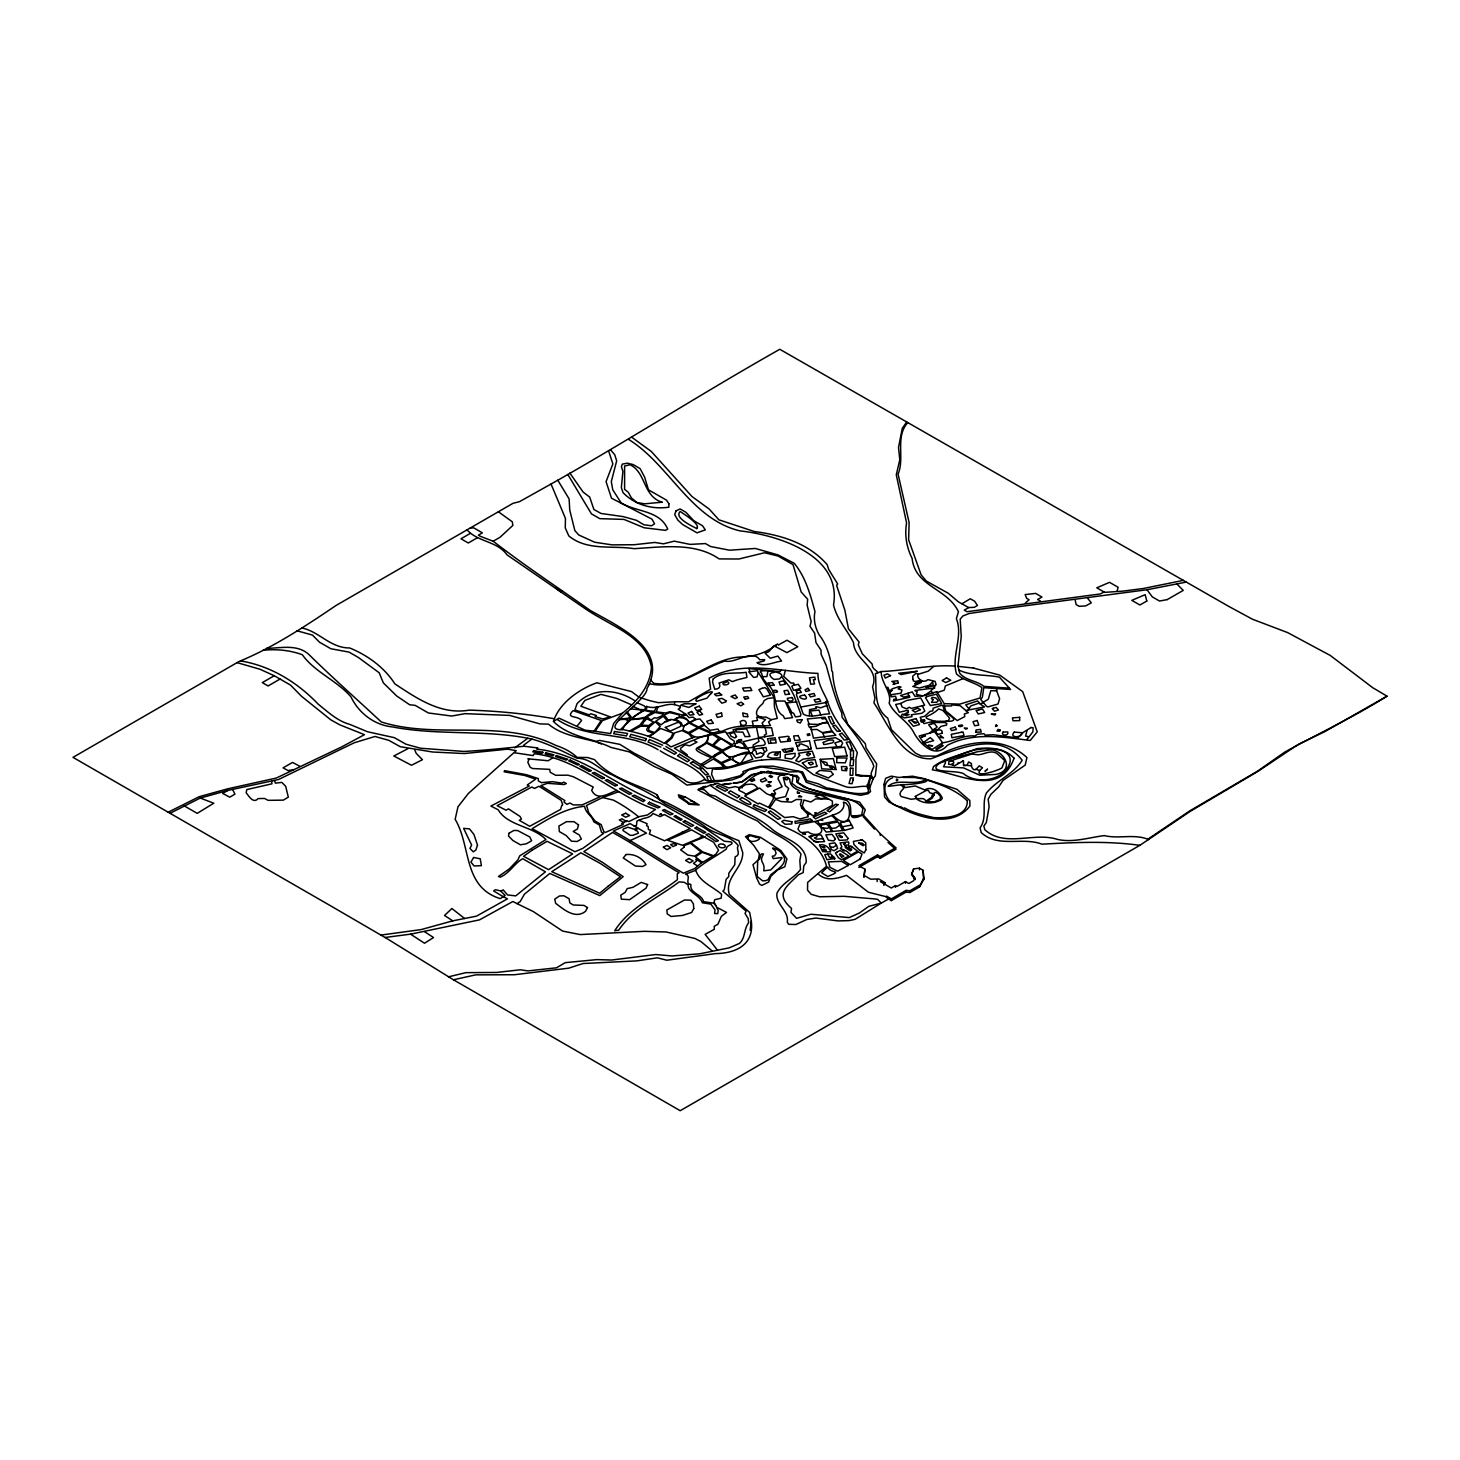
<?xml version="1.0" encoding="UTF-8"?>
<svg xmlns="http://www.w3.org/2000/svg" width="1460" height="1460" viewBox="0 0 1460 1460"><rect width="100%" height="100%" fill="white"/><g stroke="black" fill="none" stroke-linecap="round" stroke-linejoin="round"><path stroke-width="1.5" d="M557.811 480.23C632.472 437.763 704.943 391.554 779.786 349.287L1228.955 606.502L1252.424 619.204L1287.647 632.6L1330.224 655.43L1372.802 687.751L1387 696.164L1324.384 731.861L1298.36 744.363L1257.845 771.428L1190.338 811.286L1139.84 845.34L680.214 1110.713L453.44 979.769L387.466 938.908L330.288 905.638L73 757.357L238.947 661.544C273.276 647.437 305.176 626.322 336.019 605.498L513.008 503.317L519.541 501.656L557.811 480.23L569.108 498.937L569.747 510.124L574.857 530.619L578.817 535.017L594.676 542.226L612.087 544.872L634.151 544.726L654.755 542.445L663.515 543.832L674.319 541.149L690.124 544.398L705.472 543.576L710.545 546.514L729.489 550.201L755.313 548.467L777.906 554.855L794.258 563.305C805.555 577.029 810.355 594.676 814.972 611.594C813.275 619.679 815.191 627.928 819.297 635.009C826.889 644.736 831.142 658.57 831.707 670.633L832.62 672.02C833.332 690.507 841.471 707.333 847.822 724.452L865.36 743.724L866.017 747.83L876.675 763.909L875.325 775.862L873.189 778.746L871.054 778.216L871.091 775.99M846.709 769.164L846.672 770.734L841.945 770.405L841.416 766.573L846.672 766.646C848.57 770.497 841.982 768.544 846.581 768.544M785.206 755.386L785.097 758.178L791.794 758.999L794.933 756.317L795.171 753.305L785.243 754.601M973.364 668.023L999.808 675.14L1022.693 691.657L1037.239 731.843L1030.194 740.494C1003.257 737.008 972.853 731.825 947.266 745.348C935.385 759.474 919.745 744.308 913.339 731.697C907.353 720.692 894.633 714.925 889.158 703.264C892.279 692.405 880.727 682.587 881.256 671.527M652.602 800.262L660.23 802.982L704.085 827.674L724.251 841.197L731.314 841.964C734.763 844.774 725.784 844.938 726.35 849.063C716.385 856.089 705.034 861.838 695.69 869.996C699.103 881.676 713.009 886.694 721.642 894.341L721.167 898.192L714.798 899.67L714.031 902.043L718.156 910.492L717.754 913.65L714.579 913.504L715.053 909.927L710.892 904.123L702.442 902.791C699.833 895.966 692.168 894.031 688.536 887.881L687.97 884.705L684.284 882.314L679.119 881.877C658.77 897.407 633.311 908.412 618.675 930.221L614.697 930.768C629.424 907.518 656.161 896.075 677.385 879.741L677.276 873.755L679.101 872.715C656.452 859.392 635.428 845.03 612.506 832.437L583.872 851.582L602.652 862.44L623.201 876.639L599.768 895.582L549.818 873.445L524.377 894.232L520.198 901.568L517.059 903.63L512.861 901.514L479.5 919.873L410.588 934.163L424.495 943.233L433.547 937.557L424.385 931.571M774.402 672.385C767.431 672.768 769.675 676.746 774.092 679.429L779.53 678.918L781.556 676.637C785.224 670.815 753.615 668.698 761.518 673.06L763.051 678.626L766.628 683.317A34.054 8.979 78.9 0 0 767.175 684.101C778.472 691.766 772.486 710.272 783.327 715.82L784.622 718.594L792.543 717.645L784.969 701.074L776.483 701.019M711.786 733.632L698.774 728.102L689.777 733.303C697.606 742.957 711.64 731.077 722.08 731.296C737.555 723.558 754.072 726.551 770.478 725.547L768.544 721.988L771.3 719.67L777.267 718.43L774.402 706.914L774.202 697.679L767.705 698.482L764.146 700.581L762.813 703.556C759.674 706.092 754.656 711.111 757.138 715.546L758.16 716.221L756.663 717.499L757.576 720.437L752.302 721.149L753.323 725.967M950.351 761.262L953.325 761.207L953.763 762.996L951.646 764.219L954.402 765.807L963.527 760.769L963.454 765.642L966.94 765.368L968.637 761.938L971.447 763.562C970.608 766.792 973.82 772.449 976.868 768.453L979.24 765.861L982.471 767.777C969.349 779.585 997.654 770.935 1001.943 767.887L1004.772 760.623L998.111 754.473C992.034 748.925 984.989 754.236 978.236 754.802L971.721 754.072L948.963 761.335L948.635 764.31L952.668 764.803M750.148 930.312L751.298 920.913L749.655 912.445L729.288 894.305C724.342 877.734 742.903 868.645 742.757 852.713L738.888 840.65C710.637 830.229 686.966 810.902 659.354 799.368L656.945 794.66C635.994 783.545 610.517 778.436 594.585 759.656L587.632 757.521L577.029 757.357A57.195 33.014 0 0 0 555.913 745.458C501.273 718.156 437.909 739.818 381.261 721.933C356.915 699.303 331.949 677.239 308.279 653.916C296.49 643.988 280.557 648.185 266.578 648.368M751.298 920.913C754.364 944.766 736.114 953.271 715.473 953.617L666.837 960.224L657.402 957.815L636.834 960.881L583.014 963.527L568.652 968.181L514.413 974.733L475.723 974.86L453.44 979.769M932.995 692.77L936.809 691.639L944.218 703.665L959.786 704.121L980.025 697.971L981.923 687.569C973.948 682.021 963.947 680.78 956.537 674.027C951.008 655.868 963.454 637.016 956.391 618.639L958.453 611.703C947.193 588.052 915.274 586.902 912.098 558.395C906.514 547.135 904.525 535.309 906.569 522.881L896.276 474.792L899.798 459.772L898.502 447.508L902.28 428.327L906.697 421.958M867.66 784.878L870.415 776.173L855.815 775.315L855.962 758.798L857.33 752.812C848.388 734.672 833.039 720.51 827.309 700.544C823.312 691.912 817.563 683.371 817.965 673.389C782.104 672.184 742.739 659.373 709.159 678.225L710.637 689.211L688.627 701.822L674.83 701.731L674.374 704.578C664.847 702.935 656.124 710.308 646.379 706.257L646.908 707.863L645.32 709.889L648.988 710.856L654.463 711.275L656.27 707.114M818.202 795.171L815.173 796.302L820.903 798.62L826.323 797.726L832.364 801.029L832.437 805.263L813.019 815.866L810.081 813.567L807.417 815.1L808.238 816.76L799.97 818.969L793.145 816.688L784.567 817.545L774.074 809.898L759.346 803.055L758.178 803.931L744.819 796.065C748.25 793.255 740.603 791.776 738.851 790.115L738.796 787.633L735.329 786.611L728.759 787.98L717.918 783.418L710.18 785.316C731.898 801.759 760.076 808.165 780.571 825.484C799.879 832.82 821.031 844.665 826.542 866.291L807.654 882.406L807.526 890.125L811.231 894.36L819.553 896.769L844.172 896.312L874.339 898.904L877.588 899.342L881.311 903.065L888.592 899.031L891.33 900.601L905.966 892.151L909.945 892.462L919.453 886.968L923.797 879.413L923.067 870.251L919.435 868.171L913.668 868.864L911.569 874.522L915.219 879.614L911.569 872.806M898.21 682.897L897.754 680.761L891.859 681.437L895.163 683.207L893.064 684.43L898.192 682.915M864.94 869.211L863.955 877.04L864.94 869.211L858.863 865.707L877.496 854.939L880.27 856.545L895.692 847.639L880.27 833.751L863.115 814.808C842.858 824.061 856.162 807.654 846.8 800.409L806.066 790.517L796.649 786.958L791.922 783.272L793.163 775.899C785.973 771.738 775.99 774.512 767.96 771.099L764.784 772.559L784.622 774.786L779.895 775.479L778.362 777.103L778.034 778.819L782.14 786.721L773.599 790.681L775.552 793.309L773.8 796.138L775.461 798.766L785.571 796.594L788.674 788.418L785.316 785.608L783.272 777.523L787.433 777.195L789.75 779.074C789.696 794.788 817.91 791.94 826.25 797.671M797.288 746.48L795.554 742.684L809.534 740.786L811.176 749.089L798.145 750.604L797.288 746.48L799.459 745.622L799.149 744.107L801.449 743.98L807.873 746.553L809.004 749.673M649.353 736.734L660.668 728.504L673.096 733.084L670.998 737.537L664.19 743.341C651.744 736.059 637.327 732.847 623.383 729.635C595.005 731.351 647.674 700.636 646.962 688.627C669.556 648.277 618.237 626.577 589.931 610.207C557.611 587.34 524.505 565.513 493.206 541.222L499.995 537.298L512.88 525.399L512.259 521.767L498.371 511.767M726.733 733.413L734.325 731.588L733.029 729.745L738.705 728.358L756.462 727.317L758.616 737.537L762.759 739.125C771.482 749.856 753.67 742.227 753.36 749.163L756.097 751.243L756.7 754.309L760.404 752.685L764 754.181L761.5 756.9L755.696 757.977L751.991 752.885L747.082 753.853L740.822 763.379L729.69 766.883L725.985 767.193L722.116 763.27L731.496 759.255L738.796 763.799M297.019 630.793L312.476 635.082L319.43 642.163L330.836 648.733L349.068 652.109L358.357 657.474L379.162 672.75L383.341 682.86L396.609 695.909L409.676 704.779L415.169 705.362L428.364 712.973L451.669 716.039L465.01 713.666L509.577 715.4L539.89 723.886L548.54 724.16C566.133 738.942 591.61 737.647 610.846 747.374L629.406 751.936L654.116 766.464L671.91 774.256L686.857 785.078L731.861 779.95L740.822 776.738L748.341 770.04L761.554 766.956L782.432 769.73L789.039 771.957L799.167 771.61L801.704 773.07L806.248 782.25L825.995 789.093L860.688 795.317L868.244 793.638L870.561 791.502L868.809 784.823L870.927 775.753L856.655 775.37M758.032 673.115L757.083 676.856L753.597 677.44L748.724 671.837L757.211 670.76L774.202 697.679M1117.155 590.898L1118.123 587.285L1109.545 582.339L1096.807 587.814L1104.691 592.358L1122.667 591.154L1143.29 588.508L1183.33 580.368M968.309 709.852L970.809 705.91L978.802 703.209L984.587 706.95L965.808 710.527L960.151 705.673L952.157 704.888L951.591 705.965L944.365 705.965M638.969 820.264L643.55 818.421A16.991 8.486 5.9 0 0 652.912 813.494L660.212 816.651L664.355 814.552L690.124 828.495L664.574 840.777L649.408 834.061L650.521 830.211C645.867 829.827 650.412 826.396 646.561 825.685L647.09 823.677L638.969 820.264L636.943 821.049L636.469 825.557L633.877 825.831M933.834 687.514L936.079 684.411L935.075 681.345L927.976 679.63C924.016 683.536 918.523 679.685 917.738 676.181L917.811 673.954L915.803 673.443L912.628 676.327L912.938 679.119M1031.089 727.518L1023.204 732.409L1017.839 737.993L993.238 734.763L985.007 735.128L984.003 733.668L977.452 734.27L974.933 735.968C963.253 734.909 953.38 741.498 942.594 742.775L932.082 749.455L923.851 743.359L919.088 736.023L934.637 731.752L942.594 742.775M665.778 743.432L671.91 738.139L674.593 732.883L681.948 730.584L688.645 733.705L692.277 737.793L671.071 746.918L664.811 742.684M758.361 859.867L759.419 853.826L753.853 845.523L745.476 836.689L749.345 834.664L760.368 837.237L772.76 845.176L780.845 850.505L786.904 858.936L784.823 866.765L777.505 869.977L770.898 876.274L768.599 882.059L761.864 885.435L759.51 884.03L756.682 878.062L752.977 864.703L758.306 859.885C761.81 858.936 758.744 852.457 763.525 854.009C758.142 862.787 765.642 861.546 763.726 870.835L770.734 869.923L781.848 858.425L781.885 857.476L773.198 858.644L772.267 856.18L774.53 855.889L776.099 853.352L775.187 850.468C767.321 845.176 779.841 849.611 781.447 853.224C790.499 862.312 777.633 869.174 770.843 874.704L767.923 879.814L765.569 880.672L762.722 880.891L757.192 876.529L757.703 860.998M861.601 815.519L862.878 808.694C854.83 796.85 839.062 798.803 827.072 794.295M788.455 738.815L789.185 736.953L788.09 736.278L778.819 737.446L780.662 742.063L790.444 741.078L790.042 738.742L787.615 739.289L787.998 741.151M785.425 670.322L783.728 676.473L790.973 683.097L793.656 683.043L794.313 685.123M931.553 691.237L931.316 689.832L934.838 687.915L914.818 690.489L917.172 691.602L916.332 694.467L922.72 695.854L933.141 692.989L930.622 691.365L924.362 695.434L925.622 695.343M1026.909 730.913L1025.613 736.132L1028.698 736.716M965.699 765.46L963.709 765.168M657.821 707.133L656.343 711.878L665.45 712.991L670.304 711.677L680.962 714.743L685.871 714.269L689.01 717.627L692.916 717.097L695.909 719.524L699.851 718.94L704.432 724.05L698.5 727.007L689.868 722.718L695.909 719.524M867.696 785.681L868.536 791.977A13.614 7.866 -60 0 0 866.93 792.817C853.644 795.682 839.81 789.404 826.597 787.962L818.348 783.819L806.723 780.607L802.69 771.975L773.143 766.19L759.875 766.299L750.44 768.654L742.903 771.592L743.432 772.961L739.892 775.844L722.846 780.297L707.297 780.99L704.395 779.476C698.537 783.436 688.919 784.914 683.7 779.385C667.074 770.478 650.832 761.645 634.26 753.25L619.88 744.363L599.677 740.421L596.063 741.333C581.39 737.008 564.308 732.664 553.449 721.404L558.961 718.137L585.058 730.183L595.059 731.277L602.414 720.656L622.471 713.155C636.962 701.53 650.466 686.328 651.397 666.892C646.488 640.557 619.898 629.442 599.148 617.27A179.653 103.715 60 0 1 585.515 608.93L507.076 554.891C497.039 540.894 477.675 542.098 467.072 529.834M911.569 874.522L913.668 868.864M594.019 731.259L601.173 720.473M751.991 752.885L753.853 749.527M919.453 886.968L923.797 877.697M726.058 767.193L707.114 768.453L674.319 748.159L700.983 737.081L725.456 731.734L730.11 738.377L734.052 740.822L734.435 742.957L732.263 744.636L714.414 734.435M781.246 669.647L780.023 671.709L748.834 668.57L749.911 671.472M915.219 877.898L913.449 880.818L908.813 883.501L905.474 881.584L897.006 886.476L895.491 885.599L891.293 888.008L880.325 881.639M753.36 749.163L766.025 747.502L766.81 750.495L763.434 753.214M577.229 725.948L581.555 720.473C577.85 715.217 564.947 718.849 573.05 710.637L601.228 720.492M553.449 721.404C559.344 703.027 578.908 689.266 596.848 682.805L631.486 691.565L639.316 697.387L650.156 700.764L658.259 702.661L674.83 701.804M503.171 896.659L493.608 890.928L495.488 889.688L500.707 890.965L505.142 895.455L500.178 898.63C462.674 886.786 471.361 846.526 455.155 819.297L457.984 806.796L468.405 793.419L516.183 750.677L507.642 749.163L464.353 753.542L432.598 752.01L400.241 746.699L388.816 740.33L374.964 736.479L354.196 742.793L278.477 779.53L227.869 790.426L200.275 798.054L169.944 813.33M907.828 422.615C894.761 436.741 904.999 458.093 898.064 474.098L909.106 522.498L908.631 539.817L921.114 574.82L926.37 581.098L948.325 593.289L958.326 601.812L968.655 607.561L974.331 607.323L977.452 605.462L974.586 601.192L970.261 598.783L961.884 603.783M768.562 807.289L773.471 798.839L772.979 796.357L766.573 793.711L759.565 788.035L745.987 795.171M820.264 825.137L826.542 824.152L829.225 826.926L827.528 828.404L821.925 827.765L817.345 820.976L799.788 824.48L797.945 829.116L799.697 831.561L801.577 832.638L808.292 831.944C815.556 837.985 830.138 832.474 815.355 822.272M1026.946 739.472L1032.877 731.861L1033.151 727.773L1030.942 727.5M705.782 786.246L697.971 789.915C718.046 800.025 737.245 811.833 757.667 821.067C770.552 834.153 790.517 838.551 800.956 854.045L799.824 860.433L800.463 869.576C793.875 878.372 782.195 882.68 777.012 893.082C775.114 903.977 789.276 910.985 787.269 922.191L788.674 924.308L795.864 924.508L806.869 919.471L815.903 918.048L837.967 920.913L848.917 920.621L855.067 919.344L881.311 903.065L868.773 906.368L859.484 912.956L849.3 917.592L810.92 914.252L796.558 918.322L790.937 912.336L791.557 908.412C773.983 893.483 787.816 885.709 798.364 874.777L803.164 872.642L803.803 865.871L806.212 862.422C806.851 843.515 784.622 839.317 772.741 829.773C756.225 814.662 733.741 808.639 715.601 796.229L709.615 794.788L704.377 789.842L701.092 789.185L711.549 784.586M930.111 732.975L931.626 731.077L938.014 729.38L940.934 726.423L946.518 725.091L946.828 723.612L944.948 722.517L932.356 722.426L931.535 723.722L934.473 723.576L937.119 726.989L934.911 728.942L936.116 729.653M739.143 788.728L745.786 784.586L751.279 784.075L754.364 784.75L757.795 788.035L745.677 794.441M769.694 807.964L775.589 799.35L781.228 801.54L791.466 802.142L796.32 799.496L801.722 799.533L800.409 804.46L801.741 808.073M622.471 713.155L613.62 723.521L610.627 733.577L595.059 731.277M863.572 814.698L865.251 809.826L859.502 802.069L808.621 788.783L798.675 783.053L797.853 781.812L799.113 778.089L797.05 775.643L790.353 774.968M832.2 855.688L831.415 856.564L832.729 858.06L829.426 857.294L827.637 854.136L824.772 854.629L826.962 859.721L835.12 858.407L830.521 853.899L827.637 854.136M833.277 767.157L831.707 768.216L829.736 767.048L833.039 766.354L836.416 769.548L821.724 768.818L820.21 759.346L833.295 758.598L835.777 767.905M654.463 711.275L647.236 715.455L639.9 725.091L629.515 731.113M827.656 701.439L825.52 701.603L829.59 713.885C821.195 713.794 810.647 718.74 803.219 714.049L796.485 694.996M712.991 856.29L702.132 852.33L695.416 856.801L702.515 862.458L715.82 854.246L718.557 850.176L713.575 842.201L691.602 829.882L667.512 840.248L682.459 845.285L699.267 838.295L702.661 835.485M1025.322 603.108L1029.081 599.75L1026.635 598.345L1025.157 594.567L1035.669 593.399L1041.984 597.067L1037.622 599.458L1040.633 601.192M618.748 791.667L602.615 797.543L586.555 805.409L588.69 812.654L594.968 820.921L601.155 824.626L603.801 831.58L605.371 832.474L623.201 824.425L621.705 823.568L627.18 820.757L628.749 821.67L638.531 816.779L647.364 815.008L655.449 809.479C614.532 795.445 579.711 759.017 534.269 753.725L533.137 755.568L514.796 752.812M527.79 738.267L514.686 747.867M620.664 729.452C627.052 723.266 632.801 717.845 619.295 719.762M933.743 666.417L928.177 671.18L917.665 674.447M940.203 762.886C953.033 758.798 966.21 750.385 979.623 749.327C989.716 747.538 1013.477 748.56 1009.809 763.106C1004.097 780.224 978.839 784.44 964.932 774.786C960.552 769.019 927.1 774.42 938.159 764.237L939.583 763.361M680.415 707.534L678.17 709.195L685.871 714.269M448.494 976.831L465.886 972.652L496.655 972.451L520.308 969.787L527.972 970.9L556.497 967.816L565.239 962.651L596.757 959.622L611.722 960.023L655.704 954.548L672.002 955.953L699.687 953.8L729.179 947.868L739.508 943.397C745.677 937.74 743.614 929.126 748.597 922.83L748.232 918.632L745.038 913.449L746.096 911.186L722.846 891.148L724.269 889.724L726.149 879.322L728.722 876.62L728.832 873.208L734.781 864.703L735.11 856.892L737.373 855.615C740.165 852.439 735.803 849.008 738.194 845.577C730.219 834.755 713.794 834.864 703.775 825.575C691.584 817.454 678.152 810.428 664.993 803.858C649.317 791.101 630.227 785.078 612.379 774.913C599.768 770.533 591.483 758.269 577.047 758.251C562.356 751.188 547.828 743.341 531.841 739.07L523.757 745.111L524.25 746.242L537.809 747.976L536.769 749.108C580.058 753.725 613.729 783.929 652.656 799.97M630.592 731.46L640.575 726.24L648.331 726.259L646.634 729.69L647.729 731.223L653.678 733.394L648.167 736.296M957.523 763.47L958.545 762.649M629.333 840.942L646.452 833.131L630.154 823.622L613.401 830.977C637.454 844.117 659.573 859.392 683.371 873.189L694.723 868.572L702.169 862.167M903.247 714.707L908.357 712.097M753.816 747.192L747.411 748.086L743.03 741.735L758.908 737.975M907.956 693.336L908.74 695.964L903.576 697.132L900.583 695.526L912.263 691.912L914.945 696.311L922.72 695.854M1147.724 839.317L1189.517 811.048L1257.717 771.044L1284.745 752.101C1318.727 733.34 1354.059 716.933 1387 696.164M552.811 757.813L548.12 760.769L527.845 758.798L528.995 759.364L527.808 762.211L530.144 767.248L532.59 768.526L549.69 769.365L550.219 772.267L555.639 775.278L568.013 775.187L573.488 776.83L593.216 787.031L591.683 790.389C597.432 801.722 608.528 793.218 616.85 790.444M700.672 764.565L711.531 757.777C678.352 744.436 709.724 750.732 707.68 735.913M817.345 820.976L836.981 813.548C841.197 811.924 845.541 806.96 843.387 802.161L845.814 802.854L848.351 806.011C852.494 820.739 844.391 827.656 832.601 814.936M685.963 755.623L687.277 754.784L680.615 749.874L680.579 748.286L685.05 744.783L689.759 745.805L697.004 742.136L694.084 740.676M715.546 783.783L713.63 784.86M702.333 765.587L713.301 759.017L720.93 763.927L724.379 767.832M924.8 721.003L924.417 719.634L921.643 720.163L920.183 717.298L924.709 716.239L930.093 711.33L932.794 710.856L933.122 708.228L940.769 705.545L944.146 705.107L945.624 710.837L957.176 720.583L964.768 716.605L964.366 713.94L968.345 712.681L965.79 710.527M982.598 702.625L988.31 699.212L990.829 690.653L996.651 690.872L999.607 698.72L998.038 703.994L987.799 706.95L986.467 706.165L980.7 699.486L982.379 697.186L983.784 687.715L1010.576 689.467L999.388 677.148C985.974 674.429 971.831 676.163 958.928 670.103M968.655 607.561L964.275 610.17L967.031 611.703L1100.384 593.946L1104.015 591.957M935.586 685.379L925.914 687.459L933.104 684.941L932.739 681.802L929.235 685.324L919.307 688.043L912.792 686.455L921.242 682.477L914.708 683.882L916.114 682.587L922.428 681.199M920.493 679.977C918.413 680.871 912.701 683.116 912.956 679.356M470.083 533.52L460.977 538.777L468.277 542.992L477.402 537.736M168.101 812.253L199.199 796.686L227.942 788.765L276.287 778.052L341.768 746.863L364.452 734.672L339.833 724.853L330.836 719.871L301.618 696.365L290.577 685.142L274.261 675.724L262.307 682.623L268.093 685.963L280.046 679.064M695.106 719.379L689.54 722.39L686.036 718.43L680.999 716.458L686.51 714.98M659.281 799.423L656.945 794.66M704.048 786.429L698.428 789.349M810.629 726.916L809.479 727.573L808.128 724.087L817.91 724.434L827.455 721.879L831.871 731.058L835.813 735.274L813.457 738.158L810.629 726.916L816.067 726.277L823.002 722.846L827.765 722.974M764.839 772.486C753.342 773.125 746.845 783.801 738.796 787.633M831.835 766.117L825.32 765.077L820.21 759.346M840.011 824.991L835.85 827.948L831.433 828.404L828.44 823.568L838.04 822.017L842.639 830.521L844.884 830.339L853.133 827.966L848.808 819.735M813.603 840.832L818.093 841.909M858.863 867.423L877.496 856.673L880.27 858.261L895.692 849.373L895.692 847.639M863.955 875.325L870.635 879.175L878.646 878.957L885.344 882.826L883.829 885.417M883.829 883.702L885.344 882.826M817.874 873.701C825.995 881.822 837.055 878.537 846.544 875.361L868.426 892.261L885.435 896.513L888.592 899.031L886.548 896.13L891.33 898.885L905.966 890.417L909.945 890.746L919.453 885.253M227.869 790.426L222.668 793.419L229.731 797.178L234.951 794.185L232.706 789.605M1167.215 599.604L1183.239 590.406L1176.815 583.927M648.751 684.722L650.211 683.9C677.695 689.759 700.216 669.301 724.817 661.033C735.311 663.88 751.991 648.714 759.729 659.737L764.73 659.664L764 661.07L756.992 662.694C763.288 667.658 773.946 661.964 781.538 661.07L777.87 656.087L770.26 658.223L765.113 653.259L768.872 651.653L774.019 645.721L776.501 645.302L775.442 646.561L786.904 652.638L797.799 646.725L787.049 640.228L778.709 644.773M852.348 847.293L849.738 848.753L848.077 847.384L850.724 845.887L857.604 851.18L850.943 854.939L846.654 851.198L840.303 848.406L841.909 846.818L840.066 842.931L848.57 841.891C850.103 845.924 845.504 843.625 849.556 846.544M797.434 692.843L796.412 694.449M500.871 891.129L503.171 889.888L507.605 894.962L515.745 895.874L545.438 871.821L522.716 858.699C514.084 863.663 509.649 873.189 500.141 877.186L498.499 876.474L509.321 868.919L517.971 859.794L519.742 855.815L545.912 839.573C532.864 825.922 508.098 826.287 498.152 809.771L490.87 806.066L529.214 786.064L527.224 785.005L535.656 779.129L524.724 775.479L504.138 771.792L504.539 770.643L526.458 774.694L538.357 778.618L538.302 780.881L541.459 782.633L552.555 781.684L561.717 783.108L563.815 782.122L566.298 783.545L564.18 784.549L547.536 783.308L540.912 785.589L564.874 800.573L563.98 802.014L566.955 804.351L569.875 803L573.305 804.934L582.303 804.843L599.932 796.832M807.873 688.335L805.062 689.832L805.847 691.419L809.716 690.525L807.909 688.335M900.747 703.446L906.55 700.508L920.676 697.898L924.636 705.198L911.259 708.392L909.343 707.26L906.477 708.793L902.116 706.987L900.747 703.446L895.655 704.468L899.305 712.261L908.083 710.199L908.357 712.078M666.472 721.806L671.034 719.524L675.433 719.853L681.09 722.591L682.751 726.167C701.712 719.014 665.942 713.52 679.247 721.568L673.735 719.762L679.776 716.823L678.772 714.761L669.647 712.589L664.117 714.925L668.133 719.944L671.034 719.524M407.887 748.706L393.817 756.006L411.483 765.259L422.451 759.693L416.209 753.36L414.658 749.637M871.054 778.216L871.967 777.779L871.054 773.417L873.828 766.281L872.459 762.54L859.447 740.421L842.091 717.225L841.726 712.955C834.81 698.3 830.74 681.564 826.25 665.523L821.104 654.208L821.013 650.174L815.994 642.619L814.589 633.092L809.99 626.285L811.139 621.54L807.143 605.17L807.672 599.22L801.175 591.993L793.017 564.655L778.107 556.041L764.565 552.756L738.906 558.998L719.159 558.906C694.613 542.025 662.347 547.044 634.114 548.668C612.58 545.273 587.084 551.114 568.816 535.93L565.257 527.881L565.458 518.428L551.04 484.027M742.082 781.994L752.174 774.95L763.124 772.176M923.249 742.647L930.275 737.574L933.633 740.658L923.851 743.359M638.13 828.331L635.063 830.247L637.418 831.123L638.385 833.222L632.965 835.284L630.245 835.339L622.945 830.485L623.201 829.061L627.837 827.218L634.333 829.28L637.418 827.911M963.235 678.553L945.35 685.963L944.273 690.197L937.21 692.569M719.488 732.135L717.955 729.033L710.034 730.31L704.468 725.292L699.431 727.299L712.936 733.194M524.195 746.224C504.686 748.232 483.972 750.44 463.805 751.444L420.48 748.232L405.971 744.217L394.346 737.665L367.537 731.752L349.688 724.342C337.278 720.93 328.044 712.005 318.28 704.231C297.457 682.459 271.25 666.161 241.119 660.997M705.216 836.781L690.653 842.511L702.625 851.855L713.538 855.761M862.568 840.248L860.579 840.193M827.875 799.021L815.538 798.93L810.829 802.033L803.931 800.007L802.27 805.774L805.245 810.409L810.081 813.567M833.824 857.202L834.518 859.301M962.177 761.262L963.272 760.861M931.699 723.704L928.706 724.744L932.466 729.745L935.093 729.051M695.489 870.397L685.598 874.139C691.967 875.909 683.937 883.574 690.89 884.505C689.357 893.21 702.041 894.232 703.556 901.641L713.63 903.174L715.783 905.437M694.084 737.227L692.222 737.811M740.822 763.398L752.794 759.2L749.838 753.159M784.421 774.512L787.031 774.347M764.365 771.756L751.407 774.676L741.479 782.067L732.993 783.29L741.37 782.14M625.519 713.374L627.271 713.484L630.72 717.955L619.88 719.159M503.244 896.622L507.441 898.867L476.435 916.168L452.782 920.84L421.155 929.582L380.841 935.093M922.939 721.714L921.37 722.171L920.512 720.492L921.661 720.182M924.654 721.039L922.848 721.532L923.961 723.631L932.064 721.714M944.656 721.678L948.416 720.546L949.62 718.119L943.069 710.6L938.597 708.885C929.564 718.137 917.573 716.057 935.039 721.277C948.854 720.93 963.801 723.868 944.547 711.476L942.959 705.819M761.591 760.149C776.501 758.379 793.072 759.747 805.664 768.891L813.183 774.512L844.61 786.356C851.965 789.203 858.717 785.626 866.583 786.429L868.7 788.838M841.325 741.023L834.81 742.939L837.091 746.881L840.887 746.48L842.657 743.268L841.325 741.023L835.595 737.72L814.26 740.512L816.633 748.578L837.091 746.881M836.47 845.158L833.204 847.366L830.229 846.727L829.243 843.734L834.81 842.858L836.47 845.158L837.675 848.351L834.135 850.742L831.452 849.647L830.229 846.727M891.823 690.452L889.195 690.598L887.899 687.35L886.548 687.514M982.744 702.953L980.755 703.556M1186.305 582.084L1146.994 589.749L988.967 610.572L969.166 613.51L962.925 615.938L960.205 619.131L961.246 636.451L957.961 666.344L973.802 668.078M754.345 746.79L753.36 746.972L753.214 745.02L758.945 741.424L758.178 738.468M1167.197 599.604L1159.514 601.045L1152.341 596.903L1146.994 589.749M819.754 824.133L837.164 820.903L831.762 815.465M293.77 769.602L288.149 770.588L283.039 767.869L292.548 762.412L299.683 766.208M863.115 814.808L852.038 816.395M630.464 708.866L643.659 710.199L631.943 718.028L627.143 711.714M831.871 731.058L822.217 732.573L817.016 729.471L811.194 729.635M832.51 731.679L822.728 733.212L824.59 737.245M784.805 749.308L792.908 748.14L793.236 749.765L785.881 751.717L784.805 749.308L782.14 749.582L784.385 752.375L792.379 751.279L792.123 749.947M770.88 743.195L768.818 743.468L767.504 738.705L775.15 737.793L776.209 742.885L770.88 743.195L770.205 740.038L775.552 739.745M823.075 838.679L816.542 839.153L814.443 837.949L816.925 836.909L816.87 834.919L821.122 834.992L824.553 841.599L815.41 842.073L808.84 836.562L816.87 834.992M385.002 937.484L410.899 934.108M909.306 695.58L909.836 697.205L893.411 700.964L893.812 699.34L896.422 698.811L895.491 696.256L891.074 696.803L890.819 694.759L901.021 693.208L901.988 690.051L898.137 688.864L901.021 686.985L898.977 686.62L892.608 688.7L891.184 689.631L891.859 690.489A2.628 1.533 -6.8 0 1 889.468 692.022M722.353 784.348L730.474 783.527M892.553 777.833C877.716 783.089 886.421 806.175 900.93 806.778L903.229 808.457L904.671 807.909C913.066 812.946 923.961 815.337 933.707 817.582C945.606 818.33 967.323 816.943 967.305 801.339M825.484 718.576L822.144 718.959L821.743 717.553M822.874 827.966L826.196 832.036L842.639 830.521M758.616 737.537L773.216 735.457L771.628 727.792L756.462 727.299M905.693 713.94L909.069 714.487L906.277 715.655L902.317 714.159L901.13 716.093L904.433 717.9L912.062 716.623L911.277 714.779L921.771 713.283L924.8 711.02L922.282 705.654M800.627 707.06L825.995 702.534M790.444 712.498L793.528 713.119L795.463 716.915L800.354 716.203L800.919 714.25L793.948 695.453L789.495 686.82L781.556 676.637M935.24 721.277L932.265 722.499M811.012 748.25L810.337 749.308M724.415 784.184L731.277 783.472M842.42 826.743L851.636 825.064M902.59 784.604C906.076 785.024 932.137 782.688 926.133 779.53C914.599 786.301 897.188 777.76 888.191 786.356L902.59 784.567L905.273 787.579L915.219 785.955L924.727 789.915C931.663 785.498 939.948 791.995 942.302 798.145L941.463 799.606C933.944 804.168 923.121 804.15 916.114 798.602L911.149 799.277L901.057 796.485L899.926 794.313L900.637 791.867L903.904 788.017L900.966 784.64M796.904 701.84L786.867 702.88L791.776 712.37M771.3 719.67L765.898 717.061L758.068 717.316L765.551 719.543L762.102 723.083L764.055 726.697M826.944 705.527L820.593 707.845C818.841 707.553 813.621 705.253 816.45 708.319L809.552 709.633L809.406 715.51M902.937 777.395L914.891 777.505M868.809 784.823L866.966 784.933L869.722 787.798L873.189 778.746L870.927 775.753M263.019 650.32C276.25 648.861 289.719 650.138 302.275 654.719C314.995 672.366 336.895 680.47 351.057 696.986C358.795 713.173 374.435 725.127 392.484 726.916C438.548 735.895 485.924 729.233 531.841 739.07M848.935 820.775L840.248 822.838L844.281 830.375M816.706 765.496L816.395 766.482M991.048 749.728L977.324 751.79L944.948 760.222L945.441 762.941L943.489 766.792L963.582 767.905L979.861 775.242L996.213 774.402C1015.959 769.675 1003.057 750.495 991.084 749.728M645.685 717.079C625.829 721.952 632.983 716.148 644.334 710.491L652.583 712.352M470.266 527.991L473.806 527.899L482.384 532.845L478.387 535.145L480.413 536.331L493.298 541.295M822.984 761.408L826.853 762.631L827.528 765.186M773.161 690.543C778.198 688.974 779.658 694.084 773.216 691.748L773.18 690.963M763.233 676.619L766.902 676.582L767.851 671.326M852.202 816.25L858.9 816.432M954.621 666.089C929.801 664.391 905.638 670.669 880.946 671.563L875.416 673.662C876.858 689.74 873.098 707.133 887.698 718.137L891.494 729.726L915.383 753.068L921.315 755.97L936.426 756.17C964.476 741.315 1001.432 734.179 1026.928 757.503L1025.212 765.095L1002.984 780.48L998.75 786.794L990.938 794.295L988.165 799.186L989.114 806.76L986.34 822.491L983.876 826.086L984.788 829.7C1004.79 847.95 1033.954 831.78 1057.222 839.336C1072.698 843.004 1088.832 837.547 1104.289 835.595C1118.999 839.208 1134.621 833.441 1148.728 839.61M923.486 778.855L915.949 777.797M775.862 773.526L785.608 774.53M760.277 771.756L763.489 771.975M1139.84 845.34C1107.118 840.741 1074.943 842.42 1041.929 844.172C1022.566 836.635 998.001 848.26 981.193 832.547L980.116 827.802C987.562 817.582 981.375 803.876 986.34 793.127C996.614 780.188 1013.514 774.293 1022.164 760.258C999.37 730.639 959.311 748.323 931.042 758.744C901.021 759.857 888.045 723.649 873.919 702.899L874.942 698.135L872.569 686.693C880.143 667.476 854.356 660.504 853.48 642.637C847.22 629.789 836.799 619.368 833.532 604.914C842.091 554.818 777.195 534.926 739.837 530.856C690.452 518.92 669.538 464.736 628.567 439.387M971.557 765.825L966.94 765.368M1009.097 688.171L983.839 686.364C976.521 680.415 966.027 680.816 959.694 673.224L957.979 666.198M778.6 774.074L780.553 774.311M822.655 850.194L825.174 850.687C828.824 850.596 822.491 847.347 822.655 850.012M553.267 718.576C525.381 713.721 497.477 710.983 469.208 710.126C440.792 715.053 417.177 698.537 394.839 683.864C384.509 667.53 367.464 655.139 349.634 647.966C330.325 648.094 319.01 631.322 301.709 627.946M645.831 718.284L630.921 719.689L624.606 725.693L622.562 729.544M924.654 779.257C939.692 784.202 955.479 789.422 967.286 800.792M674.374 704.578L680.013 706.184L680.415 707.534M856.746 774.986L862.258 776.081M761.572 760.131C745.111 761.207 729.617 771.062 712.535 768.927L711.549 774.202L714.396 780.771M773.307 772.997L770.077 772.176L773.782 773.161M758.16 716.221L761.335 717.024M237.067 662.621L259.935 669.246L274.261 675.724M827.053 794.295L804.223 787.195L796.758 782.104L796.777 777.03L790.462 774.786M598.198 742.793L601.392 743.888M200.275 798.054L213.762 803.219L197.228 813.366L184.215 805.865M697.296 865.817L693.5 863.426L696.475 861.144L695.945 859.155L701.457 862.696M685.47 797.397L680.305 796.394L687.003 801.558M631.523 704.815L616.813 698.446L600.918 694.376L584.913 700.38L580.879 706.239L610.28 716.86L602.779 718.959L595.114 716.605L596.355 715.491L590.716 713.758L589.274 714.925L574.911 709.852L577.065 703.611C593.015 687.039 617.708 688.956 635.374 701.147M660.869 747.1L648.094 742.045L649.445 739.508L662.676 745.22M557.501 719.67C587.924 739.782 626.833 731.022 658.15 749.746M979.587 770.405L975.864 769.311M517.059 903.63L533.338 911.587L562.611 931.078L580.113 934.582L644.17 931.334L665.942 931.955L694.96 938.452L701.11 941.663L711.951 950.77M663.643 748.305L674.483 754.254L676.491 752.831L665.87 746.534M660.176 750.823C675.25 760.55 695.508 765.04 705.837 780.297M602.615 797.543L613.273 800.08C622.197 804.679 631.048 810.61 638.531 816.779M637.308 702.789L644.188 705.873L645.758 707.899L644.462 709.669L639.881 709.523L633.239 706.567M626.486 821.487L621.96 818.805L619.332 819.936L623.858 822.619M716.842 907.372L726.514 912.409L721.404 916.296L717.9 924.235L714.25 926.333L714.305 929.29L705.144 934.4L717.499 950.223M778.691 644.791L777.395 644.024C767.431 651.981 755.842 656.525 742.3 656.982C710.235 657.365 686.2 688.427 653.678 683.298L650.777 679.995M452.782 920.84L444.515 915.475L451.888 908.521L464.608 918.504M750.239 753.05C743.925 753.743 721.587 756.608 740.001 763.507M682.13 832.127L683.408 832.93M811.888 835.576L811.432 836.909L810.519 836.306M808.201 814.662L801.759 808.092M690.416 800.919C701.493 803.712 691.365 806.139 687.021 801.558M631.924 437.361L651.251 451.414L691.912 496.455L709.14 509.011L718.904 519.815L754.309 531.513C781.374 535.053 808.584 543.339 827.145 564.6L828.769 569.582L837.657 583.945L836.616 585.423L844.884 610.207L848.442 628.822L859.101 642.072L858.261 644.809L862.276 653.752L872.204 664.099C871.803 669.301 876.693 669.811 877.861 672.768M887.972 842.42L895.692 849.373M820.903 819.68L822.728 820.483L821.724 819.389M889.468 692.022L890.819 694.759M764.474 751.553L762.303 747.794M863.115 816.523L874.54 829.152M979.697 703.337L977.579 700.946L965.735 704.833L968.692 708.483M741.114 786.666L742.136 787.834M610.536 449.789L614.715 454.68L616.667 460.849L611.302 481.636L612.762 489.793L621.12 502.861C636.56 512.277 659.464 510.014 667.731 529.049L665.486 530.345L644.207 527.79L624.004 519.413L599.75 518.647L591.446 513.865L567.812 474.464M1087.591 598.217L1091.295 602.834L1085.638 605.936L1079.196 606.302L1076.093 604.513L1075.162 599.896M569.875 473.077L583.106 492.075L589.712 497.112L593.892 509.485L601.064 513.464L623.11 516.603L636.377 520.289L643.896 524.76L651.58 525.783L654.555 523.811L652 519.158L611.503 498.207L606.064 481.654L612.871 463.915L608.546 450.775M713.228 734.745L718.74 738.523L712.571 745.111L707.206 742.483L708.556 735.767M830.63 827.93L832.693 831.324M827.455 721.879L824.991 717.225L807.307 718.977L809.187 724.288M831.525 831.452L829.225 826.926M812.326 716.02L810.373 710.965L818.951 710.108L820.848 715.053M711.549 780.845L709.651 776.081L706.822 776.556L708.52 780.936M274.571 780.625L275.374 783.144L281.816 782.377L285.685 786.301L288.313 797.16L283.331 800.135L268.038 800.336L264.57 798.456L258.073 798.602C253.401 804.131 248.748 795.974 246.138 792.725L246.849 789.55L271.98 783.819L271.596 781.264M764.839 737.008L764.31 735.165L766.482 733.905L765.131 727.5M923.797 879.413L923.067 870.251M996.651 688.189L996.651 690.872M919.435 868.171L919.435 869.886M914.234 876.529L914.234 878.245M909.945 890.746L909.945 892.462M905.966 890.417L905.966 892.151M905.474 881.584L905.474 883.3M895.491 885.599L895.491 887.315M891.33 898.885L891.33 900.601M880.27 833.751L880.27 835.467M880.27 856.545L880.27 858.261M877.496 854.939L877.496 856.673M877.131 879.832L877.131 881.548M723.466 844.391A3.467 1.898 7.6 0 0 718.813 844.701A3.413 1.861 7.6 0 0 720.218 847.42A3.467 1.898 7.6 0 0 724.817 847.129A3.413 1.861 7.6 0 0 723.503 844.428M942.01 733.248L938.415 734.343C932.319 731.223 939.601 728.102 942.047 730.986L942.01 733.248M850.559 754.473L850.523 757.758L853.352 757.941L853.516 750.568L850.413 750.969L850.559 754.473M853.042 780.023L852.056 783.728L849.063 783.436L850.578 777.924L853.443 777.961L853.042 780.023M933.013 699.668L931.535 702.388L936.736 702.26L938.269 700.727L935.823 697.917L932.155 697.369L931.389 698.482L933.013 699.668M668.899 503.828L668.844 507.204C651.689 509.668 634.735 504.704 623.037 492.64L621.339 487.64L622.909 471.306L621.394 466.634L622.325 464.116L627.417 463.185L633.129 464.572L640.101 468.605L644.627 477.146L648.459 489.812L666.599 500.214L668.899 503.828M723.229 750.896L723.211 751.644C730 763.562 739.508 751.024 749.546 752.155L747.995 749.126L732.975 745.969L723.229 750.896M780.333 751.845L780.169 757.849L771.975 758.178L767.285 756.7L769.201 753.396L772.303 752.137L780.333 751.845M845.048 845.523L845.395 847.621L848.625 849.866L850.267 850.851L851.782 849.738L846.398 847.238L846.307 844.92L845.048 845.523M850.377 768.234L850.103 775.278L852.804 775.296L853.078 768.161L850.377 768.234M687.715 802.927L688.609 804.205L699.194 804.953L685.397 797.032L678.371 794.824L679.155 797.361L687.715 802.927M791.904 821.761L791.794 824.006L785.097 824.243L781.739 821.451L784.057 820.264L791.904 821.761M836.89 757.923L836.653 762.631L845.249 762.813L847.055 757.995L836.89 757.923M725.93 700.69L725.857 701.95L721.842 703.173L718.137 699.103L721.897 698.355L725.93 700.69M710.564 693.993L706.968 698.154L696.694 701.329C690.744 698.373 719.561 687.003 710.564 693.993M808.493 763.033L810.555 765.022L813.384 763.689L811.924 762.083L808.493 763.033M810.264 754.017L808.146 755.879L806.376 754.437L808.22 753.068L810.264 754.017M823.258 742.428L823.677 744.417L825.228 744.454L832.82 742.72L833.733 741.133L832.985 740.038L828.751 740.165L823.258 742.428M921.643 737.264L925.439 735.84L922.738 735.639L921.643 737.264M865.871 849.848L864.211 852.95L859.119 849.902L853.917 844.5L853.37 841.398L862.148 839.92L865.725 842.657L865.871 849.848M928.505 745.348L932.502 745.768L928.505 745.348M883.975 784.476L884.523 796.959L888.976 802.014L901.952 808.511C922.063 818.695 953.873 827.218 969.933 805.993L969.823 800.573L956.921 789.276L923.76 778.545L912.536 776.191L898.794 777.486L891.22 776.136L885.618 778.326L883.975 784.476M627.07 719.287C629.278 723.612 632.947 715.546 627.07 719.287M850.651 759.273L849.902 765.825L853.151 765.715L853.698 759.638L850.651 759.273M975.754 732.208L981.211 732.044L980.5 729.398L976.065 729.964L975.754 732.208M839.5 854.428L841.708 857.33L843.843 856.199L840.522 853.845L839.5 854.428M663.278 713.958L662 715.765L656.872 718.101L654.317 717.809L650.941 720.145L646.908 716.75L654.938 712.462L663.278 713.958M915.292 796.412C916.935 800.919 921.917 796.886 924.855 799.587L925.859 801.266L931.535 797.397L932.885 793.62L929.692 792.762L928.396 790.353L926.133 790.535L915.292 796.412M833.186 774.402L828.367 777.961L815.939 773.088L819.845 770.442L830.886 771.281L833.186 774.402M509.029 833.24L508.5 836.014L512.88 840.486L520.362 844.811L526.403 843.77L531.641 840.759L529.779 836.963L517.606 830.521L513.829 830.466L509.029 833.24M809.826 679.812L810.738 684.229L814.552 683.937L813.366 679.721L815.264 679.685L814.808 677.13L809.461 677.823L809.826 679.812M890.509 675.633L885.308 678.079L883.939 675.214L887.443 673.845L890.509 675.633M713.228 678.882L712.553 681.93L714.743 689.266C720.236 689.12 720.62 685.58 719.014 683.061L728.923 679.812L732.299 681.619L737.117 679.885A19.017 13.268 -46.4 0 0 738.067 679.63L746.918 677.44L746.169 672.293C735.11 674.064 722.445 671.107 713.228 678.882M695.854 703.848L688.828 707.425L680.707 705.198L684.32 703.775L695.854 703.811M788.236 798.711L787.779 800.536L786.411 799.752L786.995 798.31L788.236 798.711M542.883 752.228L542.226 753.396L532.827 751.827L533.667 750.623L542.883 752.228M778.381 753.433L777.085 755.404L774.202 754.82L775.515 753.305L778.381 753.433M896.531 779.348C895.381 782.98 899.871 778.727 896.531 779.348M578.507 824.9L577.412 829.024L573.196 831.452L579.328 834.992L581.354 839.044L577.101 841.508L571.462 841.197L566.152 835.521L559.362 831.598L558.888 826.068L566.517 821.67L574.017 821.688L578.507 824.9M1003.057 732.117C1000.136 735.712 1009.353 736.333 1007.765 731.916L1003.057 732.117M738.833 739.983L736.479 741.205L737.391 742.665L741.644 740.804L741.516 739.453L738.833 739.983M646.269 738.632L645.557 740.822L629.735 736.752L630.921 734.325L646.269 738.632M815.008 812.946L816.049 812.983L815.008 812.946M477.511 845.158L475.814 850.085L473.295 851.837L469.938 848.388L471.635 845.084L463.623 828.367L469.445 828.86L470.649 830.302L473.989 834.536L477.511 845.158M802.179 719.616L800.281 723.047L797.598 722.116L796.667 720.072L802.179 719.616M799.66 755.404L795.755 760.623L798.93 761.883L803.036 759.145L814.68 757.503L812.235 751.133L798.419 753.287L799.66 755.404M614.477 731.515L613.729 733.741L626.486 735.949L627.526 733.449L614.477 731.515M665.34 727.445L670.158 731.168L680.926 726.222L680.232 722.974L677.878 722.371L665.34 727.445M676.035 510.836L674.702 514.614L677.86 520.089L682.514 524.468L697.022 532.845L705.308 529.852L702.552 525.783L693.828 520.745L685.908 512.296L680.159 508.974L676.035 510.836M858.808 843.004L863.042 845.687L864.338 844.957L862.039 843.132L858.808 843.004M958.599 725.547C957.888 727.573 964.823 726.259 962.085 724.927L958.599 725.547M842.383 836.927C841.891 839.153 836.708 834.864 839.701 835.065L842.383 836.927M847.968 838.277L847.347 839.902L839.281 840.394L835.813 833.842L843.77 832.857L847.968 838.277M860.031 859.082L850.267 864.74L843.314 860.487L858.517 851.91L862.057 854.027L860.031 859.082M934.272 794.678L932.228 798.127L927.118 801.522L933.962 801.942L940.13 799.368L940.623 796.74L938.032 793.473L935.312 792.324L933.907 793.127L934.272 794.678M1014.079 758.251C999.808 797.489 959.95 773.818 932.392 769.876L933.542 766.555C946.08 757.083 962.724 754.765 976.63 748.706C989.825 747.319 1004.279 747.648 1014.079 758.251M809.15 694.522L810.464 696.931L815.082 695.854L814.023 693.482L809.15 694.522M647.583 884.541L646.087 888.154L629.607 899.67L621.358 899.159L620.737 895.181L625.227 892.334L627.198 888.629L633.019 887.297L641.195 882.369L647.583 884.541M719.908 739.399L713.557 745.293L722.499 750.075L731.478 745.366L721.97 739.18L719.908 739.399M838.095 804.606L829.572 811.87L827.108 810.629L835.667 804.168L838.095 804.606M1014.28 732.08C1008.55 737.829 1021.635 738.45 1021.982 732.737L1014.28 732.08M819.516 845.231L822.673 851.618L830.576 851.965L830.247 850.395C827.236 845.084 822.308 843.917 819.516 845.231M648.806 727.5L648.714 730.584L654.846 732.61L660.194 726.496L655.303 721.806L648.806 727.5M771.008 781.702L769.748 782.852L767.996 781.83L771.008 781.702M1000.209 730.183L999.68 731.277L996.943 731.04L998.092 729.38L1000.209 730.183M587.467 907.609L585.533 911.314C575.295 919.49 563.962 909.616 555.676 903.339L554.745 899.196L559.417 895.984L563.925 895.783L569.126 898.739L569.802 902.827L573.087 904.963L584.055 905.419L587.467 907.609M693.774 908.503L691.639 912.482L682.495 915.457L671.107 916.46L667.256 913.887L666.855 909.981L684.485 899.999L690.963 900.181L693.372 903.831L693.774 908.503M642.838 723.047L641.688 725.109L648.806 725.529L653.624 721.952L646.725 718.758L642.838 723.047M473.624 857.476L470.941 862.093L474.098 865.981L481.398 865.67L480.23 858.79L473.624 857.476M545.894 752.758L545.164 753.981L552.957 755.842L553.869 754.802L545.894 752.758M748.067 836.562C746.79 847.147 767.449 837.219 756.152 837.438L750.933 835.704L748.067 836.562M561.698 590.953L560.968 592.067L555.548 587.942L561.698 590.953M684.32 847.037L680.634 849.866L687.824 855.049L694.577 856.144L701.092 852.001L690.452 843.278L683.9 845.687L684.32 847.037M772.011 793.492L771.117 794.733L773.727 795.353L774.493 794.277L772.011 793.492M995.574 713.94L994.826 714.998L991.303 714.068L995.574 713.94M835.357 838.807L833.788 840.96L828.349 840.212L825.849 834.846L831.999 834.353L835.357 838.807M967.323 728.376L965.845 729.161L964.293 728.047L967.323 728.376M626.121 854.52L623.237 857.969L635.392 866.017L642.582 866.492L645.995 864.648C642.108 857.64 634.023 853.717 626.121 854.52M754.345 804.807L753.086 806.267L756.499 808.365L764.821 811.468L766.737 810.026L754.345 804.807M664.738 722.098L660.997 724.799L655.777 721.203L663.296 716.221L667.038 720.528L664.738 722.098M799.478 795.663L798.492 796.777L801.722 796.777L799.478 795.663M556.406 755.55L555.53 756.554L566.261 760.112L567.703 759.255L556.406 755.55M561.698 805.573L560.622 809.387L529.688 826.287L519.286 820.319L521.439 819.078L520.015 816.432L508.445 808.858L506.091 810.209L497.148 805.683L531.787 787.031L534.488 788.436L538.959 786.228L561.151 800.336L562.72 804.679L561.698 805.573M825.192 869.229L821.706 872.788L827.765 876.511C844.154 869.667 830.211 873.974 827.82 867.076L825.192 869.229M920.384 709.633L915.091 712.224L912.281 710.29L917.792 708.246L920.384 709.633M644.681 800.39L643.258 801.686L632.18 795.937L634.516 795.134L644.681 800.39M926.68 696.602L925.494 697.679L930.294 705.545L941.663 703.629L936.408 694.157L926.68 696.602M649.426 802.252L647.857 803.657L657.949 807.909L660.048 806.997L649.426 802.252M715.856 755.641L713.411 757.758L721.277 762.631L730.493 758.433L722.152 752.21L715.856 755.641M987.434 769.237L985.172 771.172L987.434 769.237M684.211 725.803L682.86 730L688.372 732.573L697.825 727.627L689.102 723.047L684.211 725.803M608.09 886.256L599.677 893.264L551.752 871.693L580.879 852.804L600.608 863.627L620.409 876.766L608.09 886.256M736.515 736.588L734.836 737.975L731.058 736.26L729.763 733.358L734.289 732.701L736.515 736.588M714.852 754.875L712.097 757.065L697.716 748.652L706.75 743.122L721.24 751.061L714.852 754.875M741.844 797.525L739.673 799.204C750.951 807.818 757.174 804.57 741.844 797.525M768.38 812.326L777.87 819.352L780.68 818.312L770.26 810.866L768.38 812.326M834.043 723.193L832.2 724.306L831.123 723.174L828.331 716.805L830.995 716.531L834.043 723.193M739.654 796.138L737.355 797.89L728.139 792.579L730.438 790.864L739.654 796.138M696.748 528.575C692.241 526.166 673.735 517.68 680.159 511.493C684.028 514.176 701.092 524.633 696.748 528.575M603.527 833.441L582.814 848.37L574.966 851.746L532.115 828.696C548.413 818.786 565.202 808.165 584.657 806.267C585.296 812.946 592.085 815.665 593.764 821.743L599.33 824.991L601.538 832.291L603.527 833.441M532.024 850.249L523.556 856.308L548.595 869.667L572.648 853.881L547.062 841.325L532.024 850.249M727.481 789.714L725.292 791.265L716.039 786.648L718.064 785.48L727.481 789.714M679.575 754.309L677.458 755.805L687.295 761.737L689.595 760.24L679.575 754.309M916.625 722.517L914.945 723.229L912.044 720.911L916.625 722.517M940.441 735.639L939.948 737.318L943.543 737.939L940.441 735.639M942.028 745.111L935.787 749.108L936.791 749.673L943.251 745.677L942.028 745.111M692.642 761.664L690.252 763.16L698.701 768.599L701.311 767.029L692.642 761.664M996.122 725.036L995.538 726.496L997.362 725.784L996.122 725.036M917.117 671.29L901.13 674.593L898.703 673.261L917.117 671.29M737.19 697.533L735.11 698.665L731.004 696.475L735.165 694.96L737.19 697.533M946.554 677.896L942.101 680.542L945.715 682.568L950.788 680.25L946.554 677.896M744.91 747.52C724.726 749.673 740.749 734.946 744.91 747.52M826.688 813.512L815.574 818.823L813.384 817.125L824.681 812.18L826.688 813.512M699.632 710.837L697.004 712.352L699.504 715.217L702.643 714.305L699.632 710.837M743.596 704.195L740.749 705.855L737.117 703.756L741.315 702.187L743.596 704.195M770.387 775.388L768.964 776.209L771.227 777.505L772.65 776.683L770.387 775.388M802.361 763.069L807.489 768.124L816.943 766.39L815.118 759.62L808.037 760.277L802.361 763.069M797.452 791.867L797.415 793.236L799.551 793.072L797.452 791.867M688.919 858.517L685.561 860.469L689.74 862.878L693.117 860.925L688.919 858.517M836.909 852.184L835.412 853.042L838.533 857.86L841.508 859.63L848.917 856.089L840.029 850.413L836.909 852.184M1146.812 601.082L1139.877 604.987L1131.828 600.37L1145.151 594.658L1146.812 601.082M824.717 847.329L822.053 846.654L824.717 847.329M842.475 849.72L844.208 850.76L842.475 849.72M804.734 832.839L802.653 833.97L805.573 834.408L804.734 832.839M793.437 685.288L791.794 686.163L793.583 690.398L800.956 688.244L798.31 684.357L793.437 685.288M675.505 815.647L673.972 816.487L680.542 820.283L682.148 819.48L675.505 815.647M848.315 865.433L837.547 871.164L830.028 867.368L828.331 861.856L841.599 861.364L848.315 865.433M664.154 846.745L663.223 847.238L667.001 849.683L670.724 847.749L666.946 845.413L664.154 846.745M662.128 502.204L644.699 503.81L636.889 502.532L631.359 497.86L628.366 492.367L624.606 489.355L624.588 466.014L630.081 464.755C646.159 472.42 642.984 496.491 662.128 502.204M570.203 760.112L568.725 760.861L577.795 765.077L579.31 764.456L570.203 760.112M702.716 768.179L700.125 769.438L705.618 774.932L708.502 774.293L702.716 768.179M676.418 844.938L672.969 846.581L670.633 844.555L674.064 843.552L676.418 844.938M691.602 711.458L688.007 713.119L690.051 715.181L694.011 714.597L691.602 711.458M591.154 770.625L589.365 771.446L579.839 766.245L581.591 765.46L591.154 770.625M718.192 840.65L716.057 841.58L706.001 834.609L708.52 833.751L718.192 840.65M696.748 827.145L694.741 828.021L703.775 833.277L705.782 832.401L696.748 827.145M672.75 813.841L670.341 814.881L662.457 810.355L664.391 809.534L672.75 813.841M723.266 683.444C721.587 686.529 732.519 684.265 727.555 681.601L723.266 683.444M660.814 813.968L659.591 814.479L661.781 814.516L660.814 813.968M685.087 820.794L682.988 821.688L691.292 826.433L693.683 825.393L685.087 820.794M631.596 793.51L629.461 794.404L619.533 788.655L621.741 788.035L631.596 793.51M625.628 813.256L621.686 814.936L625.628 817.217L629.57 815.538L625.628 813.256M762.083 688.317L758.908 689.631L763.361 696.84L770.424 695.124A18.743 5.073 78.5 0 0 769.803 694.011L767.12 689.467A13.925 3.778 78.5 0 0 766.865 689.065L764.985 687.623L762.083 688.317M753.889 778.983L750.258 780.425L751.644 781.428L754.747 780.26L753.889 778.983M604.312 777.888L602.177 778.764L592.249 773.07L594.476 772.431L604.312 777.888M764.967 778.144L760.514 779.968L760.769 781.173L762.156 781.976L766.792 780.279L764.967 778.144M617.288 785.206L615.153 786.064L605.225 780.279L607.433 779.622L617.288 785.206M841.909 733.23L839.336 734.161L844.117 740.001L847.95 739.709L841.909 733.23M699.231 706.184L694.705 707.808L696.602 710.564L701.767 709.377L699.231 706.184M993.347 708.264L992.253 708.611L994.516 711.221L998.439 709.998L996.194 707.425L993.347 708.264M799.514 689.832L796.029 690.909L797.653 693.135L801.394 692.314L799.514 689.832M807.125 819.608L794.952 821.378L795.28 823.404L812.527 820.593L810.063 818.786L807.125 819.608M711.166 719.981L706.677 721.277L708.356 723.722L713.411 723.248L711.166 719.981M955.187 727.135L950.351 728.522L951.464 730.584L956.446 729.471L955.187 727.135M840.267 731.259L837.146 731.314L832.747 725.93L835.43 725.218L840.267 731.259M916.004 718.576L908.576 720.692L913.394 726.259L919.435 724.525L916.004 718.576M768.599 784.586L766.226 785.261L767.668 786.94L771.026 785.973L768.599 784.586M977.178 720.492L972.999 721.678L974.678 725.784L978.784 725.109L977.178 720.492M721.514 712.936L716.02 714.36L717.371 717.444L722.207 716.331L721.514 712.936M783.764 680.743L779.019 681.984L780.242 685.196L785.407 684.12L783.764 680.743M804.533 695.142C790.517 696.383 812.49 703.282 804.697 695.088M745.22 699.158L743.669 697.059L747.593 696.511L748.724 698.318L745.22 699.158M719.324 692.989L714.433 694.193L716.312 695.818L721.879 695.033L719.324 692.989M785.699 777.651L784.421 777.961C786.173 782.523 790.9 777.359 785.699 777.651M978.948 709.815L976.083 710.491L978.255 713.94L984.697 712.517L982.489 708.994L978.948 709.815M961.392 732.281L951.299 734.325L951.938 737.774L964.02 735.548L962.998 731.953L961.392 732.281M818.02 699.103L814.151 699.796L815.501 702.169L820.739 701.329L819.334 698.865L818.02 699.103M735.712 729.726L735.877 731.953L742.885 732.154L745.056 736.643L750.002 736.497L746.589 728.868L735.712 729.726M791.886 697.533L787.305 698.318C787.122 702.753 796.284 701.493 791.886 697.533M852.457 749.108L849.629 749.546L846.234 742.337L849.464 741.881L852.457 749.108M847.019 755.97L834.718 756.608L832.255 748.396L844.665 747.192L847.019 755.97M741.114 725.018L740.111 721.678C746.662 716.915 749.381 727.591 741.114 725.018M789.531 694.084L785.224 694.65L784.002 690.762L787.688 690.288L789.531 694.084M809.424 733.924L807.179 734.197L807.672 735.511L809.862 735.256L809.424 733.924M774.001 685.123L770.26 685.506L768.635 683.919A34.931 11.917 75.1 0 1 767.905 683.061L772.504 682.623L774.001 685.123M845.121 843.241L843.989 844.227L845.121 843.241M750.239 687.477L742.574 688.098L744.107 691.091L751.882 690.507L750.239 687.477M1019.646 717.316L1012.419 717.9L1013.039 720.747L1019.682 720.62L1019.646 717.316M798.182 735.621L793.62 735.986L794.806 740.476L800.226 740.056L798.182 735.621M747.739 716.678L743.414 716.531L742.665 712.936L747.429 714.049L747.739 716.678"/></g></svg>
